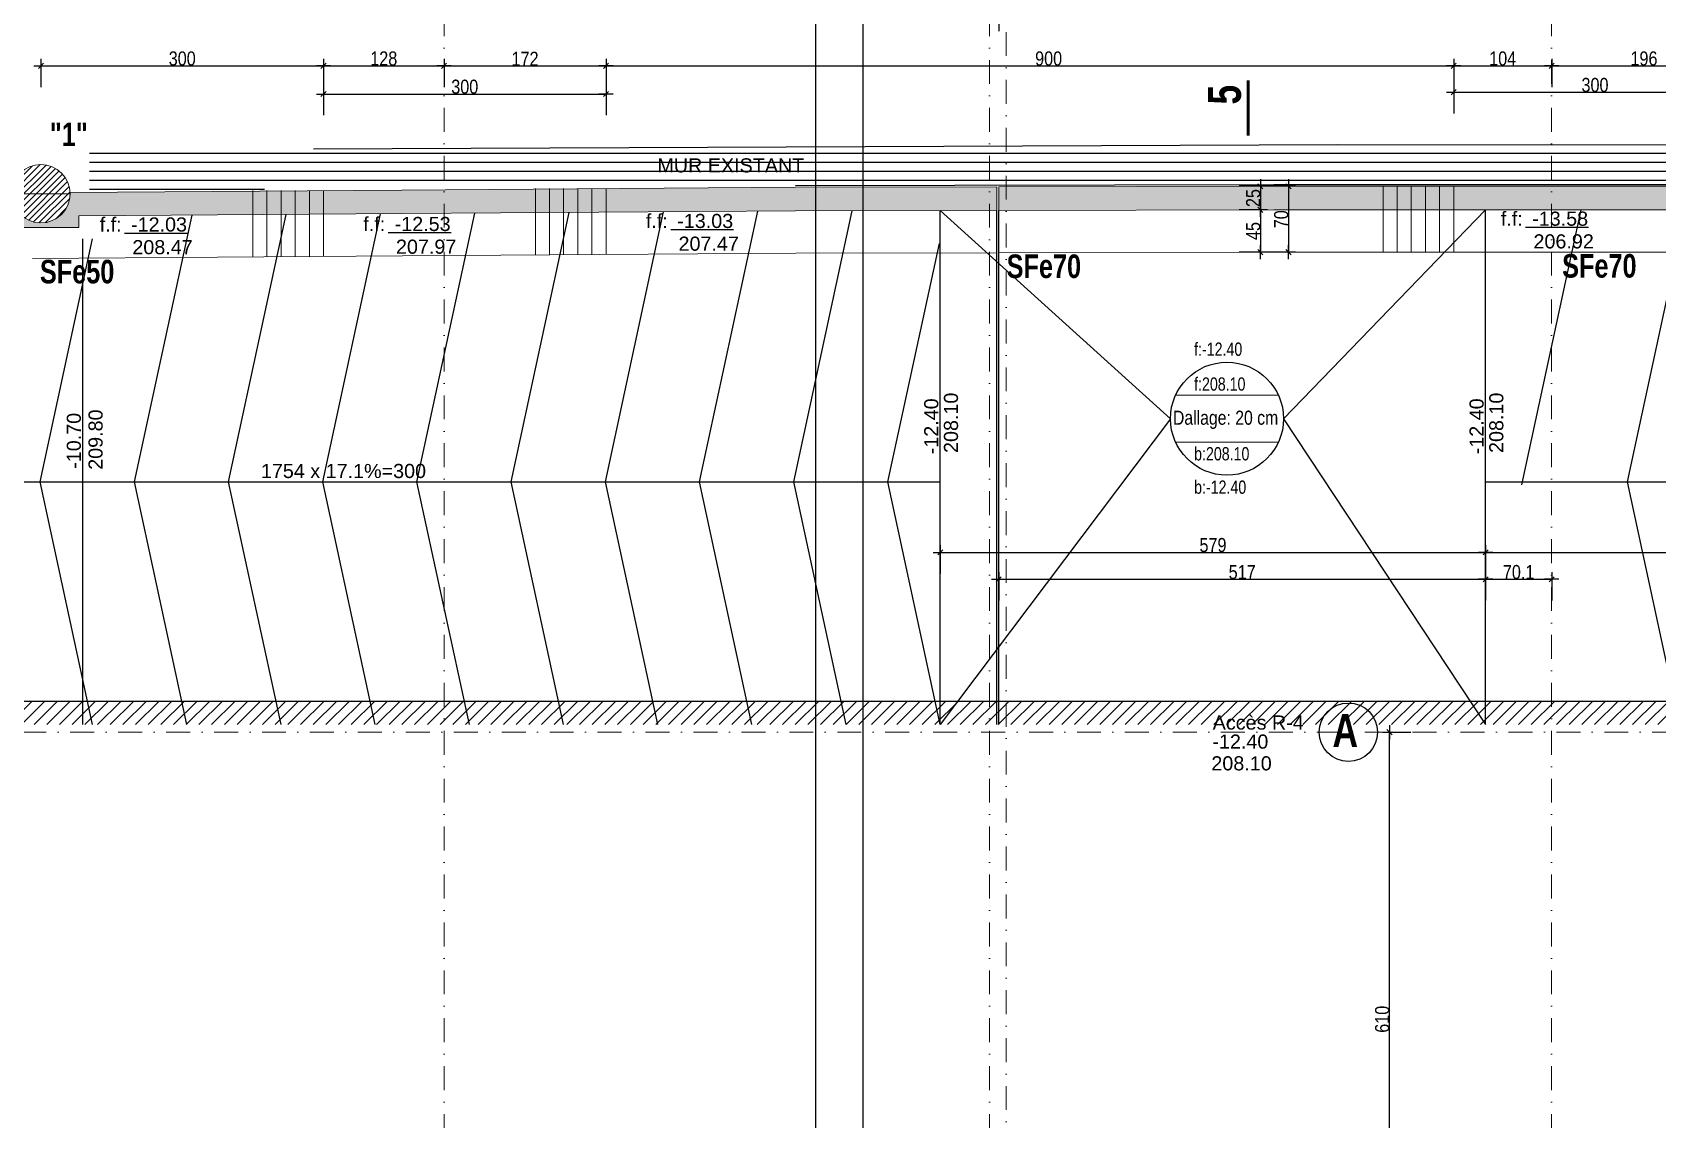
# Model space of a CAD drawing. Header units: centimetres. Extents: x -40 to 58779, y 2083 to 6283.
# Drawn here: x 50526 to 52252, y 4490 to 5645 of the extents above; entities that cross this region are included whole.
import ezdxf
from ezdxf.enums import TextEntityAlignment as Align

# ---------------------------------------------------------------- set-up
doc = ezdxf.new("R2010")
doc.units = ezdxf.units.CM
doc.header["$PDMODE"] = 1
doc.header["$PDSIZE"] = -2
doc.linetypes.add('TIRETPTX2', pattern=[50.8, 25.4, -12.7, 0, -12.7])
for name, color, linetype in [('01_cote_gen', 4, 'Continuous'), ('01_linteaux', 2, 'Continuous'), ('01_poch_murs', 253, 'Continuous'), ('01_texte', 230, 'Continuous'), ('AA_COTES', 2, 'Continuous')]:
    doc.layers.add(name, color=color, linetype=linetype)
for name, color, linetype, lineweight in [('01_murs_coup', 5, 'Continuous', 60), ('01_PIEUX', 5, 'Continuous', 60), ('01_sem', 42, 'Continuous', 15), ('01_tram_axes', 2, 'TIRETPTX2', 9)]:
    doc.layers.add(name, color=color, linetype=linetype, lineweight=lineweight)
doc.styles.add('Eurostile', font='')
doc.styles.add('impact', font='impact.ttf')
doc.styles.add('MATTE_TXT', font='arial.ttf')
doc.styles.add('STYLE2', font='ARIALN.TTF')
doc.styles.get('Eurostile').set_extended_font_data('Eurostile')
doc.dimstyles.new('JB50', dxfattribs={"dimscale": 0.1, "dimtxt": 150, "dimasz": 15, "dimexe": 0.1, "dimexo": 0.1, "dimgap": 0.09, "dimtad": 1, "dimdec": 1, "dimdsep": 46, "dimtxsty": 'STYLE2', "dimblk1": 'BOND_G', "dimblk2": 'BOND_D', "dimsah": 1, "dimcen": 1.5, "dimdle": 0.01, "dimse1": 1, "dimse2": 1, "dimclrd": 4, "dimclre": 2, "dimclrt": 6, "dimazin": 2, "dimtfac": 2.333333, "dimtdec": 1, "dimtix": 1, "dimtmove": 2, "dimatfit": 3, "dimldrblk": 'BOND_G', "dimfxl": 1, "dimtolj": 1, "dimtzin": 0, "dimarcsym": 0})
pattern_1 = [(180, (36349.218, 4640.123), (-2e-15, -9.525), [])]
pattern_2 = [(180, (36349.218, 4640.123), (-2e-15, -9.525), [])]

# ---------------------------------------------------------------- blocks, each defined once
blk = doc.blocks.new('BOND_G')
at = {"layer": 'AA_COTES', "color": 0}
for p, q in [((0, -5), (0, 15)), ((5, 0), (-5, 0)), ((1.8, 1.8), (-1.8, -1.8))]:
    blk.add_line(p, q, dxfattribs=at)
blk = doc.blocks.new('BOND_D')
at = {"layer": 'AA_COTES', "color": 0}
for p, q in [((5, 0), (-5, 0)), ((-1.8, -1.8), (1.8, 1.8)), ((0, 5), (0, -15))]:
    blk.add_line(p, q, dxfattribs=at)
blk = doc.blocks.new('*D1481')
at = {"layer": '01_cote_gen', "color": 4, "lineweight": -2, "transparency": 16777216}
blk.add_line((52140.8, 5703), (52417.4, 5703), dxfattribs=at)
at = {"layer": 'Defpoints', "color": 0, "lineweight": 0, "transparency": 16777216}
for p in [(52418.9, 5703), (52139.3, 5585.8), (52418.9, 5585.8)]:
    blk.add_point(p, dxfattribs=at)
at = {"layer": '01_cote_gen', "color": 4, "lineweight": -2, "transparency": 16777216, "xscale": 1.5, "yscale": 1.5, "zscale": 1.5, "rotation": 180}
blk.add_blockref('BOND_G', (52139.3, 5703), dxfattribs=at)
at = {"layer": '01_cote_gen', "color": 4, "lineweight": -2, "transparency": 16777216, "xscale": 1.5, "yscale": 1.5, "zscale": 1.5}
blk.add_blockref('BOND_D', (52418.9, 5703), dxfattribs=at)
at = {"layer": '01_cote_gen', "color": 6, "transparency": 16777216, "insert": (52279.1, 5710.7), "char_height": 15, "attachment_point": 5, "style": 'STYLE2'}
blk.add_mtext('\\A1;279.6', dxfattribs=at)
blk = doc.blocks.new('*D1487')
at = {"layer": '01_cote_gen', "color": 4, "lineweight": -2, "transparency": 16777216}
blk.add_line((51553.7, 5668.6), (55151.4, 5668.6), dxfattribs=at)
at = {"layer": 'Defpoints', "color": 0, "lineweight": 0, "transparency": 16777216}
for p in [(55152.9, 5668.6), (51552.2, 5480.7), (55152.9, 5479.6)]:
    blk.add_point(p, dxfattribs=at)
at = {"layer": '01_cote_gen', "color": 4, "lineweight": -2, "transparency": 16777216, "xscale": 1.5, "yscale": 1.5, "zscale": 1.5, "rotation": 180}
blk.add_blockref('BOND_G', (51552.2, 5668.6), dxfattribs=at)
at = {"layer": '01_cote_gen', "color": 4, "lineweight": -2, "transparency": 16777216, "xscale": 1.5, "yscale": 1.5, "zscale": 1.5}
blk.add_blockref('BOND_D', (55152.9, 5668.6), dxfattribs=at)
at = {"layer": '01_cote_gen', "color": 6, "lineweight": 0, "transparency": 16777216, "insert": (53352.5, 5676.3), "char_height": 15, "attachment_point": 5, "style": 'STYLE2'}
blk.add_mtext('\\A1;3600.7', dxfattribs=at)
blk = doc.blocks.new('*D1527')
at = {"layer": '01_cote_gen', "color": 4, "lineweight": -2, "transparency": 16777216}
blk.add_line((51491.7, 5092.4), (52067.7, 5092.4), dxfattribs=at)
at = {"layer": 'Defpoints', "color": 0, "lineweight": 0, "transparency": 16777216}
for p in [(52069.2, 5092.4), (51490.2, 5049.5), (52069.2, 5005.7)]:
    blk.add_point(p, dxfattribs=at)
at = {"layer": '01_cote_gen', "color": 4, "lineweight": -2, "transparency": 16777216, "xscale": 1.5, "yscale": 1.5, "zscale": 1.5, "rotation": 180}
blk.add_blockref('BOND_G', (51490.2, 5092.4), dxfattribs=at)
at = {"layer": '01_cote_gen', "color": 4, "lineweight": -2, "transparency": 16777216, "xscale": 1.5, "yscale": 1.5, "zscale": 1.5}
blk.add_blockref('BOND_D', (52069.2, 5092.4), dxfattribs=at)
at = {"layer": '01_cote_gen', "color": 6, "transparency": 16777216, "insert": (51779.7, 5100.1), "char_height": 15, "attachment_point": 5, "style": 'STYLE2'}
blk.add_mtext('\\A1;579', dxfattribs=at)
blk = doc.blocks.new('*D1528')
at = {"layer": '01_cote_gen', "color": 4, "lineweight": -2, "transparency": 16777216}
blk.add_line((51553.7, 5063.8), (52067.7, 5063.8), dxfattribs=at)
at = {"layer": 'Defpoints', "color": 0, "lineweight": 0, "transparency": 16777216}
for p in [(52069.2, 5063.8), (51552.2, 5044.5), (52069.2, 5033.2)]:
    blk.add_point(p, dxfattribs=at)
at = {"layer": '01_cote_gen', "color": 4, "lineweight": -2, "transparency": 16777216, "xscale": 1.5, "yscale": 1.5, "zscale": 1.5, "rotation": 180}
blk.add_blockref('BOND_G', (51552.2, 5063.8), dxfattribs=at)
at = {"layer": '01_cote_gen', "color": 4, "lineweight": -2, "transparency": 16777216, "xscale": 1.5, "yscale": 1.5, "zscale": 1.5}
blk.add_blockref('BOND_D', (52069.2, 5063.8), dxfattribs=at)
at = {"layer": '01_cote_gen', "color": 6, "transparency": 16777216, "insert": (51810.7, 5071.4), "char_height": 15, "attachment_point": 5, "style": 'STYLE2'}
blk.add_mtext('\\A1;517', dxfattribs=at)
blk = doc.blocks.new('*D1540')
at = {"layer": '01_cote_gen', "color": 4, "lineweight": -2, "transparency": 16777216}
blk.add_line((52070.7, 5092.4), (53773.7, 5092.4), dxfattribs=at)
at = {"layer": 'Defpoints', "color": 0, "lineweight": 0, "transparency": 16777216}
for p in [(52069.2, 5120.6), (53775.2, 5120.6), (53775.2, 5092.4)]:
    blk.add_point(p, dxfattribs=at)
at = {"layer": '01_cote_gen', "color": 4, "lineweight": -2, "transparency": 16777216, "xscale": 1.5, "yscale": 1.5, "zscale": 1.5, "rotation": 180}
blk.add_blockref('BOND_G', (52069.2, 5092.4), dxfattribs=at)
at = {"layer": '01_cote_gen', "color": 4, "lineweight": -2, "transparency": 16777216, "xscale": 1.5, "yscale": 1.5, "zscale": 1.5}
blk.add_blockref('BOND_D', (53775.2, 5092.4), dxfattribs=at)
at = {"layer": '01_cote_gen', "color": 6, "transparency": 16777216, "insert": (52890.4, 5100.1), "char_height": 15, "attachment_point": 5, "style": 'STYLE2'}
blk.add_mtext('\\A1;1706', dxfattribs=at)
blk = doc.blocks.new('*D1529')
at = {"layer": '01_cote_gen', "color": 4, "lineweight": -2, "transparency": 16777216}
blk.add_line((52070.7, 5063.8), (52137.8, 5063.8), dxfattribs=at)
at = {"layer": 'Defpoints', "color": 0, "lineweight": 0, "transparency": 16777216}
for p in [(52069.2, 5084.9), (52139.3, 5084.9), (52139.3, 5063.8)]:
    blk.add_point(p, dxfattribs=at)
at = {"layer": '01_cote_gen', "color": 4, "lineweight": -2, "transparency": 16777216, "xscale": 1.5, "yscale": 1.5, "zscale": 1.5, "rotation": 180}
blk.add_blockref('BOND_G', (52069.2, 5063.8), dxfattribs=at)
at = {"layer": '01_cote_gen', "color": 4, "lineweight": -2, "transparency": 16777216, "xscale": 1.5, "yscale": 1.5, "zscale": 1.5}
blk.add_blockref('BOND_D', (52139.3, 5063.8), dxfattribs=at)
at = {"layer": '01_cote_gen', "color": 6, "transparency": 16777216, "insert": (52104.2, 5071.4), "char_height": 15, "attachment_point": 5, "style": 'STYLE2'}
blk.add_mtext('\\A1;70.1', dxfattribs=at)
blk = doc.blocks.new('*D1492')
at = {"layer": '01_cote_gen', "color": 4, "lineweight": -2, "transparency": 16777216}
blk.add_line((51136.8, 5609.3), (52033.8, 5609.3), dxfattribs=at)
at = {"layer": 'Defpoints', "color": 0, "lineweight": 0, "transparency": 16777216}
for p in [(52035.3, 5609.3), (51135.3, 5432.5), (52035.3, 5432.5)]:
    blk.add_point(p, dxfattribs=at)
at = {"layer": '01_cote_gen', "color": 4, "lineweight": -2, "transparency": 16777216, "xscale": 1.5, "yscale": 1.5, "zscale": 1.5, "rotation": 180}
blk.add_blockref('BOND_G', (51135.3, 5609.3), dxfattribs=at)
at = {"layer": '01_cote_gen', "color": 4, "lineweight": -2, "transparency": 16777216, "xscale": 1.5, "yscale": 1.5, "zscale": 1.5}
blk.add_blockref('BOND_D', (52035.3, 5609.3), dxfattribs=at)
at = {"layer": '01_cote_gen', "color": 6, "transparency": 16777216, "insert": (51605.2, 5617), "char_height": 15, "attachment_point": 5, "style": 'STYLE2'}
blk.add_mtext('\\A1;900', dxfattribs=at)
blk = doc.blocks.new('*D1493')
at = {"layer": '01_cote_gen', "color": 4, "lineweight": -2, "transparency": 16777216}
blk.add_line((50536.8, 5609.3), (50833.8, 5609.3), dxfattribs=at)
at = {"layer": 'Defpoints', "color": 0, "lineweight": 0, "transparency": 16777216}
for p in [(50535.3, 5617.5), (50835.3, 5609.3), (50835.3, 5502.4)]:
    blk.add_point(p, dxfattribs=at)
at = {"layer": '01_cote_gen', "color": 4, "lineweight": -2, "transparency": 16777216, "xscale": 1.5, "yscale": 1.5, "zscale": 1.5, "rotation": 180}
blk.add_blockref('BOND_G', (50535.3, 5609.3), dxfattribs=at)
at = {"layer": '01_cote_gen', "color": 4, "lineweight": -2, "transparency": 16777216, "xscale": 1.5, "yscale": 1.5, "zscale": 1.5}
blk.add_blockref('BOND_D', (50835.3, 5609.3), dxfattribs=at)
at = {"layer": '01_cote_gen', "color": 6, "transparency": 16777216, "insert": (50685.3, 5617), "char_height": 15, "attachment_point": 5, "style": 'STYLE2'}
blk.add_mtext('\\A1;300', dxfattribs=at)
blk = doc.blocks.new('*D1494')
at = {"layer": '01_cote_gen', "color": 4, "lineweight": -2, "transparency": 16777216}
blk.add_line((50836.8, 5579.3), (51133.8, 5579.3), dxfattribs=at)
at = {"layer": 'Defpoints', "color": 0, "lineweight": 0, "transparency": 16777216}
for p in [(50835.3, 5586.9), (51135.3, 5579.3), (51135.3, 5452.6)]:
    blk.add_point(p, dxfattribs=at)
at = {"layer": '01_cote_gen', "color": 4, "lineweight": -2, "transparency": 16777216, "xscale": 1.5, "yscale": 1.5, "zscale": 1.5, "rotation": 180}
blk.add_blockref('BOND_G', (50835.3, 5579.3), dxfattribs=at)
at = {"layer": '01_cote_gen', "color": 4, "lineweight": -2, "transparency": 16777216, "xscale": 1.5, "yscale": 1.5, "zscale": 1.5}
blk.add_blockref('BOND_D', (51135.3, 5579.3), dxfattribs=at)
at = {"layer": '01_cote_gen', "color": 6, "transparency": 16777216, "insert": (50985.3, 5587), "char_height": 15, "attachment_point": 5, "style": 'STYLE2'}
blk.add_mtext('\\A1;300', dxfattribs=at)
blk = doc.blocks.new('*D1495')
at = {"layer": '01_cote_gen', "color": 4, "lineweight": -2, "transparency": 16777216}
blk.add_line((50964.8, 5609.3), (51133.8, 5609.3), dxfattribs=at)
at = {"layer": 'Defpoints', "color": 0, "lineweight": 0, "transparency": 16777216}
for p in [(51135.3, 5609.3), (50963.3, 5595.2), (51135.3, 5601.8)]:
    blk.add_point(p, dxfattribs=at)
at = {"layer": '01_cote_gen', "color": 4, "lineweight": -2, "transparency": 16777216, "xscale": 1.5, "yscale": 1.5, "zscale": 1.5, "rotation": 180}
blk.add_blockref('BOND_G', (50963.3, 5609.3), dxfattribs=at)
at = {"layer": '01_cote_gen', "color": 4, "lineweight": -2, "transparency": 16777216, "xscale": 1.5, "yscale": 1.5, "zscale": 1.5}
blk.add_blockref('BOND_D', (51135.3, 5609.3), dxfattribs=at)
at = {"layer": '01_cote_gen', "color": 6, "transparency": 16777216, "insert": (51049.3, 5616.8), "char_height": 15, "attachment_point": 5, "style": 'STYLE2'}
blk.add_mtext('\\A1;172', dxfattribs=at)
blk = doc.blocks.new('*D1496')
at = {"layer": '01_cote_gen', "color": 4, "lineweight": -2, "transparency": 16777216}
blk.add_line((50836.8, 5609.3), (50961.8, 5609.3), dxfattribs=at)
at = {"layer": 'Defpoints', "color": 0, "lineweight": 0, "transparency": 16777216}
for p in [(50963.3, 5609.3), (50835.3, 5556.8), (50963.3, 5566.6)]:
    blk.add_point(p, dxfattribs=at)
at = {"layer": '01_cote_gen', "color": 4, "lineweight": -2, "transparency": 16777216, "xscale": 1.5, "yscale": 1.5, "zscale": 1.5, "rotation": 180}
blk.add_blockref('BOND_G', (50835.3, 5609.3), dxfattribs=at)
at = {"layer": '01_cote_gen', "color": 4, "lineweight": -2, "transparency": 16777216, "xscale": 1.5, "yscale": 1.5, "zscale": 1.5}
blk.add_blockref('BOND_D', (50963.3, 5609.3), dxfattribs=at)
at = {"layer": '01_cote_gen', "color": 6, "transparency": 16777216, "insert": (50899.3, 5617), "char_height": 15, "attachment_point": 5, "style": 'STYLE2'}
blk.add_mtext('\\A1;128', dxfattribs=at)
blk = doc.blocks.new('*D1497')
at = {"layer": '01_cote_gen', "color": 4, "lineweight": -2, "transparency": 16777216}
blk.add_line((52036.8, 5581.3), (52333.8, 5581.3), dxfattribs=at)
at = {"layer": 'Defpoints', "color": 0, "lineweight": 0, "transparency": 16777216}
for p in [(52035.3, 5589.5), (52335.3, 5581.3), (52335.3, 5380.3)]:
    blk.add_point(p, dxfattribs=at)
at = {"layer": '01_cote_gen', "color": 4, "lineweight": -2, "transparency": 16777216, "xscale": 1.5, "yscale": 1.5, "zscale": 1.5, "rotation": 180}
blk.add_blockref('BOND_G', (52035.3, 5581.3), dxfattribs=at)
at = {"layer": '01_cote_gen', "color": 4, "lineweight": -2, "transparency": 16777216, "xscale": 1.5, "yscale": 1.5, "zscale": 1.5}
blk.add_blockref('BOND_D', (52335.3, 5581.3), dxfattribs=at)
at = {"layer": '01_cote_gen', "color": 6, "transparency": 16777216, "insert": (52185.3, 5588.9), "char_height": 15, "attachment_point": 5, "style": 'STYLE2'}
blk.add_mtext('\\A1;300', dxfattribs=at)
blk = doc.blocks.new('*D1499')
at = {"layer": '01_cote_gen', "color": 4, "lineweight": -2, "transparency": 16777216}
blk.add_line((52036.8, 5609.3), (52137.8, 5609.3), dxfattribs=at)
at = {"layer": 'Defpoints', "color": 0, "lineweight": 0, "transparency": 16777216}
for p in [(52139.3, 5609.3), (52035.3, 5601.8), (52139.3, 5601.8)]:
    blk.add_point(p, dxfattribs=at)
at = {"layer": '01_cote_gen', "color": 4, "lineweight": -2, "transparency": 16777216, "xscale": 1.5, "yscale": 1.5, "zscale": 1.5, "rotation": 180}
blk.add_blockref('BOND_G', (52035.3, 5609.3), dxfattribs=at)
at = {"layer": '01_cote_gen', "color": 4, "lineweight": -2, "transparency": 16777216, "xscale": 1.5, "yscale": 1.5, "zscale": 1.5}
blk.add_blockref('BOND_D', (52139.3, 5609.3), dxfattribs=at)
at = {"layer": '01_cote_gen', "color": 6, "transparency": 16777216, "insert": (52087.3, 5617), "char_height": 15, "attachment_point": 5, "style": 'STYLE2'}
blk.add_mtext('\\A1;104', dxfattribs=at)
blk = doc.blocks.new('*D1500')
at = {"layer": '01_cote_gen', "color": 4, "lineweight": -2, "transparency": 16777216}
blk.add_line((52140.8, 5609.3), (52333.8, 5609.3), dxfattribs=at)
at = {"layer": 'Defpoints', "color": 0, "lineweight": 0, "transparency": 16777216}
for p in [(52335.3, 5609.3), (52139.3, 5601.8), (52335.3, 5558.8)]:
    blk.add_point(p, dxfattribs=at)
at = {"layer": '01_cote_gen', "color": 4, "lineweight": -2, "transparency": 16777216, "xscale": 1.5, "yscale": 1.5, "zscale": 1.5, "rotation": 180}
blk.add_blockref('BOND_G', (52139.3, 5609.3), dxfattribs=at)
at = {"layer": '01_cote_gen', "color": 4, "lineweight": -2, "transparency": 16777216, "xscale": 1.5, "yscale": 1.5, "zscale": 1.5}
blk.add_blockref('BOND_D', (52335.3, 5609.3), dxfattribs=at)
at = {"layer": '01_cote_gen', "color": 6, "transparency": 16777216, "insert": (52237.3, 5617), "char_height": 15, "attachment_point": 5, "style": 'STYLE2'}
blk.add_mtext('\\A1;196', dxfattribs=at)
blk = doc.blocks.new('*D1533')
at = {"layer": '01_cote_gen', "color": 4, "lineweight": -2, "transparency": 16777216}
blk.add_line((51859.9, 5479.8), (51859.9, 5412.8), dxfattribs=at)
at = {"layer": 'Defpoints', "color": 0, "lineweight": 0, "transparency": 16777216}
for p in [(51867, 5481.3), (51859.9, 5411.3), (51867, 5411.3)]:
    blk.add_point(p, dxfattribs=at)
at = {"layer": '01_cote_gen', "color": 4, "lineweight": -2, "transparency": 16777216, "xscale": 1.5, "yscale": 1.5, "zscale": 1.5}
for name, p, rotation in [('BOND_G', (51859.9, 5481.3), 90), ('BOND_D', (51859.9, 5411.3), 270)]:
    blk.add_blockref(name, p, dxfattribs=dict(at, rotation=rotation))
at = {"layer": '01_cote_gen', "color": 6, "transparency": 16777216, "insert": (51852.2, 5446.3), "char_height": 15, "attachment_point": 5, "rotation": 90, "style": 'STYLE2'}
blk.add_mtext('\\A1;70', dxfattribs=at)
blk = doc.blocks.new('*D1525')
at = {"layer": '01_cote_gen', "color": 4, "lineweight": -2, "transparency": 16777216}
blk.add_line((51830.1, 5479.8), (51830.1, 5457.8), dxfattribs=at)
at = {"layer": 'Defpoints', "color": 0, "lineweight": 0, "transparency": 16777216}
for p in [(51820.9, 5481.3), (51820.9, 5456.3), (51830.1, 5456.3)]:
    blk.add_point(p, dxfattribs=at)
at = {"layer": '01_cote_gen', "color": 4, "lineweight": -2, "transparency": 16777216, "xscale": 1.5, "yscale": 1.5, "zscale": 1.5}
for name, p, rotation in [('BOND_G', (51830.1, 5481.3), 90), ('BOND_D', (51830.1, 5456.3), 270)]:
    blk.add_blockref(name, p, dxfattribs=dict(at, rotation=rotation))
at = {"layer": '01_cote_gen', "color": 6, "transparency": 16777216, "insert": (51822.5, 5468.8), "char_height": 15, "attachment_point": 5, "rotation": 90, "style": 'STYLE2'}
blk.add_mtext('\\A1;25', dxfattribs=at)
blk = doc.blocks.new('*D1536')
at = {"layer": '01_cote_gen', "color": 4, "lineweight": -2, "transparency": 16777216}
blk.add_line((51830.1, 5454.8), (51830.1, 5412.8), dxfattribs=at)
at = {"layer": 'Defpoints', "color": 0, "lineweight": 0, "transparency": 16777216}
for p in [(51820.9, 5456.3), (51821, 5411.3), (51830.1, 5411.3)]:
    blk.add_point(p, dxfattribs=at)
at = {"layer": '01_cote_gen', "color": 4, "lineweight": -2, "transparency": 16777216, "xscale": 1.5, "yscale": 1.5, "zscale": 1.5}
for name, p, rotation in [('BOND_G', (51830.1, 5456.3), 90), ('BOND_D', (51830.1, 5411.3), 270)]:
    blk.add_blockref(name, p, dxfattribs=dict(at, rotation=rotation))
at = {"layer": '01_cote_gen', "color": 6, "transparency": 16777216, "insert": (51822.5, 5433.8), "char_height": 15, "attachment_point": 5, "rotation": 90, "style": 'STYLE2'}
blk.add_mtext('\\A1;45', dxfattribs=at)
blk = doc.blocks.new('*D1661')
at = {"layer": '01_cote_gen', "color": 4, "lineweight": -2, "transparency": 16777216}
blk.add_line((51967.1, 4292.9), (51967.1, 4899.9), dxfattribs=at)
at = {"layer": 'Defpoints', "color": 0, "lineweight": 0, "transparency": 16777216}
for p in [(51967.1, 4901.4), (52008.2, 4901.4), (52020, 4291.4)]:
    blk.add_point(p, dxfattribs=at)
at = {"layer": '01_cote_gen', "color": 4, "lineweight": -2, "transparency": 16777216, "xscale": 1.5, "yscale": 1.5, "zscale": 1.5}
for name, p, rotation in [('BOND_D', (51967.1, 4901.4), 90), ('BOND_G', (51967.1, 4291.4), 270)]:
    blk.add_blockref(name, p, dxfattribs=dict(at, rotation=rotation))
at = {"layer": '01_cote_gen', "color": 6, "lineweight": 0, "transparency": 16777216, "insert": (51959.4, 4596.4), "char_height": 15, "attachment_point": 5, "rotation": 90, "style": 'STYLE2'}
blk.add_mtext('\\A1;610', dxfattribs=at)

msp = doc.modelspace()

# ---------------------------------------------------------------- hatches: boundary and pattern name
at = {"layer": '01_poch_murs'}
h = msp.add_hatch(dxfattribs=at)
h.set_pattern_fill('ANSI31', color=256, scale=3, angle=135)
h.set_pattern_definition(pattern_1)
h.paths.add_polyline_path([(50963.27, 5521.38), (50824.72, 5520.78), (50586.85, 5519.76), (50586.85, 5477.04), (50918.55, 5479.34), (50963.27, 5479.65)])
h = msp.add_hatch(dxfattribs=at)
h.set_pattern_fill('ANSI31', color=256, scale=3, angle=135)
h.set_pattern_definition(pattern_2)
h.paths.add_polyline_path([(50963.27, 5521.38), (50824.72, 5520.78), (50586.85, 5519.76), (50586.85, 5477.04), (50918.55, 5479.34), (50963.27, 5479.65)])
h = msp.add_hatch(dxfattribs=at)
h.set_pattern_fill('ANSI31', color=256, scale=3, angle=135)
h.set_pattern_definition(pattern_2)
h.paths.add_polyline_path([(50963.27, 5521.38), (50824.72, 5520.78), (50586.85, 5519.76), (50586.85, 5477.04), (50918.55, 5479.34), (50963.27, 5479.65)])
h = msp.add_hatch(dxfattribs=at)
h.set_pattern_fill('ANSI31', color=256, scale=3, angle=135)
h.set_pattern_definition([(180, (36349.218, 4640.123), (-2e-15, -9.525), [])])
h.paths.add_polyline_path([(51542.27, 5523.88), (50963.27, 5521.38), (50963.27, 5479.65), (51336.32, 5482.29), (51542.27, 5482.71)])
h.paths.add_polyline_path([(51560.27, 5523.96), (51542.27, 5523.88), (51542.27, 5482.71), (51560.27, 5482.74)])
h.paths.add_polyline_path([(52139.27, 5525.1), (51912.32, 5525.48), (51560.27, 5523.96), (51560.27, 5482.74), (51844.32, 5483.32), (52139.27, 5483.32)])
h.paths.add_polyline_path([(52418.87, 5524.62), (52139.27, 5525.1), (52139.27, 5483.32), (52418.87, 5483.32)])
h.paths.add_polyline_path([(52964.87, 5523.7), (52418.87, 5524.62), (52418.87, 5483.32), (52679.49, 5483.32), (52964.87, 5482.38)])
h.paths.add_polyline_path([(53498.87, 5522.79), (52964.87, 5523.7), (52964.87, 5482.38), (53498.87, 5480.63)])
h.paths.add_polyline_path([(53778.87, 5522.32), (53498.87, 5522.79), (53498.87, 5480.63), (53517.22, 5480.56), (53778.87, 5480.76)])
h.paths.add_polyline_path([(54394.17, 5521.28), (53778.87, 5522.32), (53778.87, 5480.76), (54394.17, 5481.21)])
h.paths.add_polyline_path([(54541.87, 5521.03), (54394.17, 5521.28), (54394.17, 5481.21), (54541.87, 5481.32)])
h.paths.add_polyline_path([(55144.87, 5521.46), (54755.93, 5520.67), (54541.87, 5521.03), (54541.87, 5481.32), (54593.52, 5481.36), (55144.87, 5481.55)])
h.paths.add_polyline_path([(55758.87, 5522.72), (55162.87, 5521.5), (55162.87, 5481.56), (55758.87, 5481.77)])
h.paths.add_polyline_path([(55162.87, 5521.5), (55144.87, 5521.46), (55144.87, 5481.55), (55162.87, 5481.56)])
h.paths.add_polyline_path([(55808.87, 5522.82), (55758.87, 5522.72), (55758.87, 5481.77), (55808.87, 5481.79)])
h.paths.add_polyline_path([(56182.87, 5523.44), (56111.82, 5523.44), (55808.87, 5522.82), (55808.87, 5481.79), (56182.87, 5481.92)])
h.paths.add_polyline_path([(56782.83, 5523.11), (56530.32, 5523.44), (56182.87, 5523.44), (56182.87, 5481.92), (56539.41, 5482.05), (56782.83, 5480.89)])
h.paths.add_polyline_path([(57292.83, 5522.44), (56782.83, 5523.11), (56782.83, 5480.89), (57292.83, 5478.46)])
h.paths.add_polyline_path([(53207.13, 5491.92), (53370.89, 5491.92), (53370.89, 5515.18), (53207.13, 5515.18)], flags=24)
h.paths.add_polyline_path([(55918.34, 5491.92), (56082.1, 5491.92), (56082.1, 5515.18), (55918.34, 5515.18)], flags=24)
h.paths.add_polyline_path([(57408, 5477.91), (57408, 5522.29), (57292.83, 5522.44), (57292.83, 5478.46)])
h = msp.add_hatch(dxfattribs=at)
h.set_pattern_fill('ANSI31', color=256, scale=3, angle=135)
h.set_pattern_definition(pattern_1)
h.paths.add_polyline_path([(51542.27, 5523.88), (50963.27, 5521.38), (50963.27, 5479.65), (51336.32, 5482.29), (51542.27, 5482.71)])
h.paths.add_polyline_path([(51560.27, 5523.96), (51542.27, 5523.88), (51542.27, 5482.71), (51560.27, 5482.74)])
h.paths.add_polyline_path([(52139.27, 5525.1), (51912.32, 5525.48), (51560.27, 5523.96), (51560.27, 5482.74), (51844.32, 5483.32), (52139.27, 5483.32)])
h.paths.add_polyline_path([(52418.87, 5524.62), (52139.27, 5525.1), (52139.27, 5483.32), (52418.87, 5483.32)])
h.paths.add_polyline_path([(52964.87, 5523.7), (52418.87, 5524.62), (52418.87, 5483.32), (52679.49, 5483.32), (52964.87, 5482.38)])
h.paths.add_polyline_path([(53498.87, 5522.79), (52964.87, 5523.7), (52964.87, 5482.38), (53498.87, 5480.63)])
h.paths.add_polyline_path([(53778.87, 5522.32), (53498.87, 5522.79), (53498.87, 5480.63), (53517.22, 5480.56), (53778.87, 5480.76)])
h.paths.add_polyline_path([(54394.17, 5521.28), (53778.87, 5522.32), (53778.87, 5480.76), (54394.17, 5481.21)])
h.paths.add_polyline_path([(54541.87, 5521.03), (54394.17, 5521.28), (54394.17, 5481.21), (54541.87, 5481.32)])
h.paths.add_polyline_path([(55144.87, 5521.46), (54755.93, 5520.67), (54541.87, 5521.03), (54541.87, 5481.32), (54593.52, 5481.36), (55144.87, 5481.55)])
h.paths.add_polyline_path([(55758.87, 5522.72), (55162.87, 5521.5), (55162.87, 5481.56), (55758.87, 5481.77)])
h.paths.add_polyline_path([(55162.87, 5521.5), (55144.87, 5521.46), (55144.87, 5481.55), (55162.87, 5481.56)])
h.paths.add_polyline_path([(55808.87, 5522.82), (55758.87, 5522.72), (55758.87, 5481.77), (55808.87, 5481.79)])
h.paths.add_polyline_path([(56182.87, 5523.44), (56111.82, 5523.44), (55808.87, 5522.82), (55808.87, 5481.79), (56182.87, 5481.92)])
h.paths.add_polyline_path([(56782.83, 5523.11), (56530.32, 5523.44), (56182.87, 5523.44), (56182.87, 5481.92), (56539.41, 5482.05), (56782.83, 5480.89)])
h.paths.add_polyline_path([(57292.83, 5522.44), (56782.83, 5523.11), (56782.83, 5480.89), (57292.83, 5478.46)])
h.paths.add_polyline_path([(53207.13, 5491.92), (53370.89, 5491.92), (53370.89, 5515.18), (53207.13, 5515.18)], flags=24)
h.paths.add_polyline_path([(55918.34, 5491.92), (56082.1, 5491.92), (56082.1, 5515.18), (55918.34, 5515.18)], flags=24)
h.paths.add_polyline_path([(57408, 5477.91), (57408, 5522.29), (57292.83, 5522.44), (57292.83, 5478.46)])
h = msp.add_hatch(dxfattribs=at)
h.set_pattern_fill('ANSI31', color=256, scale=1.5)
h.set_pattern_definition([(45, (32326.6223, 14176.6434), (-3.367596, 3.367596), [])])
h.paths.add_polyline_path([(50535.31, 5504.38, 0.4142136), (50504.31, 5473.38), (50535.31, 5473.38)])
h.paths.add_polyline_path([(50535.31, 5473.38), (50504.31, 5473.38, 0.4142136), (50535.31, 5442.38)])
h.paths.add_polyline_path([(50535.31, 5504.38), (50535.31, 5473.38), (50566.31, 5473.38, 0.4142136)])
h.paths.add_polyline_path([(50566.31, 5473.38), (50535.31, 5473.38), (50535.31, 5442.38, 0.4142136)])
h = msp.add_hatch(color=256, dxfattribs=at)
h.dxf.hatch_style = 1
h.paths.add_polyline_path([(51550.16, 5480.72), (51336.33, 5480.29), (50918.56, 5477.34), (50566.28, 5474.89, -0.0122371), (50566.31, 5473.38, -0.5031234), (50526.34, 5443.7), (50526.34, 5437.38), (50575.46, 5437.38), (50575.46, 5449.96), (50918.74, 5452.34), (51336.44, 5455.29), (51550.21, 5455.72)])
h = msp.add_hatch(color=256, dxfattribs=at)
h.dxf.hatch_style = 1
h.paths.add_polyline_path([(51550.16, 5480.72), (51336.33, 5480.29), (50918.56, 5477.34), (50566.28, 5474.89, -0.0122371), (50566.31, 5473.38, -0.5031234), (50526.34, 5443.7), (50526.34, 5437.38), (50575.46, 5437.38), (50575.46, 5449.96), (50918.74, 5452.34), (51336.44, 5455.29), (51550.21, 5455.72)])
h = msp.add_hatch(color=256, dxfattribs=at)
h.dxf.hatch_style = 1
h.paths.add_polyline_path([(51550.16, 5480.72), (51336.33, 5480.29), (50918.56, 5477.34), (50566.28, 5474.89, -0.0122371), (50566.31, 5473.38, -0.5031234), (50526.34, 5443.7), (50526.34, 5437.38), (50575.46, 5437.38), (50575.46, 5449.96), (50918.74, 5452.34), (51336.44, 5455.29), (51550.21, 5455.72)])
h = msp.add_hatch(color=256, dxfattribs=at)
h.dxf.hatch_style = 1
h.paths.add_polyline_path([(55152.86, 5479.56), (54593.52, 5479.36), (53517.21, 5478.56), (52679.49, 5481.32), (51844.32, 5481.32), (51552.16, 5480.73), (51552.21, 5455.73), (51844.35, 5456.32), (52679.45, 5456.32), (53517.18, 5453.56), (54593.54, 5454.36), (55152.87, 5454.56)])
h = msp.add_hatch(color=256, dxfattribs=at)
h.dxf.hatch_style = 1
h.paths.add_polyline_path([(55152.86, 5479.56), (54593.52, 5479.36), (53517.21, 5478.56), (52679.49, 5481.32), (51844.32, 5481.32), (51552.16, 5480.73), (51552.21, 5455.73), (51844.35, 5456.32), (52679.45, 5456.32), (53517.18, 5453.56), (54593.54, 5454.36), (55152.87, 5454.56)])
at = {"layer": '01_poch_murs', "ltscale": 3}
h = msp.add_hatch(color=256, dxfattribs=at)
h.dxf.hatch_style = 1
h.paths.add_polyline_path([(50356.33, 5462.38), (50264.3, 5462.38, -0.6900656), (50206.33, 5462.38), (50155.6, 5462.38), (50155.6, 5437.38), (50526.34, 5437.38), (50526.34, 5443.7, -0.232635), (50506.33, 5462.38), (50414.3, 5462.38, -0.6900656)])
at = {"layer": '01_poch_murs'}
h = msp.add_hatch(dxfattribs=at)
h.set_pattern_fill('ANSI31', color=256, scale=3)
h.set_pattern_definition([(45, (36349.218, 5790.52), (-6.735192, 6.735192), [])])
h.paths.add_polyline_path([(52418.87, 4934.39), (50132.35, 4934.39), (50132.35, 4909.39), (52418.87, 4909.39)])
h.paths.add_polyline_path([(52469.94, 4934.39), (52418.87, 4934.39), (52418.87, 4909.39), (52475.33, 4909.39)])
h.paths.add_polyline_path([(52569.94, 4934.39), (52469.94, 4934.39), (52475.33, 4909.39), (52575.33, 4909.39)])
h.paths.add_polyline_path([(52669.94, 4934.39), (52569.94, 4934.39), (52575.33, 4909.39), (52675.33, 4909.39)])
h.paths.add_polyline_path([(52769.94, 4934.39), (52669.94, 4934.39), (52675.33, 4909.39), (52775.33, 4909.39)])
h.paths.add_polyline_path([(52869.94, 4934.39), (52769.94, 4934.39), (52775.33, 4909.39), (52875.33, 4909.39)])
h.paths.add_polyline_path([(52964.87, 4934.39), (52869.94, 4934.39), (52875.33, 4909.39), (52964.87, 4909.39)])
h.paths.add_polyline_path([(52969.94, 4934.39), (52964.87, 4934.39), (52964.87, 4909.39), (52975.33, 4909.39)])
h.paths.add_polyline_path([(53069.94, 4934.39), (52969.94, 4934.39), (52975.33, 4909.39), (53075.33, 4909.39)])
h.paths.add_polyline_path([(53169.94, 4934.39), (53069.94, 4934.39), (53075.33, 4909.39), (53175.33, 4909.39)])
h.paths.add_polyline_path([(53269.94, 4934.39), (53169.94, 4934.39), (53175.33, 4909.39), (53275.33, 4909.39)])
h.paths.add_polyline_path([(53369.94, 4934.39), (53269.94, 4934.39), (53275.33, 4909.39), (53375.33, 4909.39)])
h.paths.add_polyline_path([(53469.94, 4934.39), (53369.94, 4934.39), (53375.33, 4909.39), (53475.33, 4909.39)])
h.paths.add_polyline_path([(53498.87, 4934.39), (53469.94, 4934.39), (53475.33, 4909.39), (53498.87, 4909.39)])
h.paths.add_polyline_path([(53569.94, 4934.39), (53498.87, 4934.39), (53498.87, 4909.39), (53575.33, 4909.39)])
h.paths.add_polyline_path([(53669.94, 4934.39), (53569.94, 4934.39), (53575.33, 4909.39), (53675.33, 4909.39)])
h.paths.add_polyline_path([(53769.94, 4934.39), (53669.94, 4934.39), (53675.33, 4909.39), (53775.21, 4909.39), (53775.21, 4909.97)])
h.paths.add_polyline_path([(53775.21, 4934.39), (53769.94, 4934.39), (53775.21, 4909.97)], flags=17)
h.paths.add_polyline_path([(53794.65, 4934.39), (53778.87, 4934.39), (53778.87, 4914.09)])
h.paths.add_polyline_path([(54377.08, 4934.39), (53794.65, 4934.39), (53778.87, 4914.09), (53778.87, 4909.39), (53788.87, 4909.39), (54383.18, 4909.39), (54394.17, 4909.39), (54394.17, 4912.01)])
h.paths.add_polyline_path([(54394.17, 4934.39), (54377.08, 4934.39), (54394.17, 4912.01)], flags=17)
h.paths.add_polyline_path([(54456.09, 4934.39), (54396.17, 4934.39), (54396.17, 4909.39), (54461.49, 4909.39)])
h.paths.add_polyline_path([(54541.87, 4934.39), (54456.09, 4934.39), (54461.49, 4909.39), (54541.87, 4909.39)])
h.paths.add_polyline_path([(54568.78, 4934.39), (54541.87, 4934.39), (54541.87, 4909.39), (54574.17, 4909.39)])
h.paths.add_polyline_path([(54668.78, 4934.39), (54568.78, 4934.39), (54574.17, 4909.39), (54674.17, 4909.39)])
h.paths.add_polyline_path([(54768.78, 4934.39), (54668.78, 4934.39), (54674.17, 4909.39), (54774.17, 4909.39)])
h.paths.add_polyline_path([(54868.78, 4934.39), (54768.78, 4934.39), (54774.17, 4909.39), (54874.17, 4909.39)])
h.paths.add_polyline_path([(54968.78, 4934.39), (54868.78, 4934.39), (54874.17, 4909.39), (54974.17, 4909.39)])
h.paths.add_polyline_path([(55068.78, 4934.39), (54968.78, 4934.39), (54974.17, 4909.39), (55074.17, 4909.39)])
h.paths.add_polyline_path([(55144.87, 4934.39), (55068.78, 4934.39), (55074.17, 4909.39), (55144.87, 4909.39)])
h.paths.add_polyline_path([(55168.78, 4934.39), (55162.87, 4934.39), (55162.87, 4909.39), (55174.17, 4909.39)])
h.paths.add_polyline_path([(55268.78, 4934.39), (55168.78, 4934.39), (55174.17, 4909.39), (55274.17, 4909.39)])
h.paths.add_polyline_path([(55162.87, 4934.39), (55144.87, 4934.39), (55144.87, 4909.39), (55152.87, 4909.39), (55152.87, 4901.39), (55154.87, 4901.39), (55154.87, 4909.39), (55162.87, 4909.39)])
h.paths.add_polyline_path([(55368.78, 4934.39), (55268.78, 4934.39), (55274.17, 4909.39), (55374.17, 4909.39)])
h.paths.add_polyline_path([(55468.78, 4934.39), (55368.78, 4934.39), (55374.17, 4909.39), (55474.17, 4909.39)])
h.paths.add_polyline_path([(55568.78, 4934.39), (55468.78, 4934.39), (55474.17, 4909.39), (55574.17, 4909.39)])
h.paths.add_polyline_path([(55668.78, 4934.39), (55568.78, 4934.39), (55574.17, 4909.39), (55674.17, 4909.39)])
h.paths.add_polyline_path([(55758.87, 4934.39), (55668.78, 4934.39), (55674.17, 4909.39), (55758.87, 4909.39)])
h.paths.add_polyline_path([(55768.78, 4934.39), (55758.87, 4934.39), (55758.87, 4909.39), (55774.17, 4909.39)])
h.paths.add_polyline_path([(55868.78, 4934.39), (55768.78, 4934.39), (55774.17, 4909.39), (55874.17, 4909.39)])
h.paths.add_polyline_path([(55968.78, 4934.39), (55868.78, 4934.39), (55874.17, 4909.39), (55974.17, 4909.39)])
h.paths.add_polyline_path([(55992.87, 4934.39), (55968.78, 4934.39), (55974.17, 4909.39), (55992.87, 4909.39)])

# ---------------------------------------------------------------- linework, layer by layer
at = {"layer": '01_cote_gen'}
msp.add_line((51358.18, 2082.97), (51358.18, 6282.97), dxfattribs=at)
at = {"layer": '01_linteaux'}
for p, q in [((51912.32, 5525.48), (50824.72, 5520.78)), ((51912.32, 5525.48), (50824.72, 5520.78)), ((51912.32, 5525.48), (50824.72, 5520.78)), ((54755.93, 5520.67), (51912.32, 5525.48)), ((54755.93, 5520.67), (51912.32, 5525.48)), ((51336.32, 5482.29), (51844.32, 5483.32)), ((51844.32, 5483.32), (52679.49, 5483.32)), ((51490.21, 4909.39), (51490.21, 5455.6)), ((51490.21, 4909.39), (51490.21, 5455.6)), ((51550.21, 4909.39), (51550.21, 5455.72)), ((51552.21, 4909.39), (51552.21, 5455.73)), ((52069.21, 4909.39), (52069.21, 5456.32)), ((52069.21, 4909.39), (52069.21, 5456.32)), ((50132.35, 4934.39), (55992.87, 4934.39))]:
    msp.add_line(p, q, dxfattribs=at)
at = {"layer": '01_murs_coup', "linetype": 'Continuous', "lineweight": 5}
for p, q in [((49966.92, 5437.38), (50526.41, 5437.38)), ((51740.07, 5259.51), (51849.09, 5259.51)), ((51740.07, 5209.36), (51849.09, 5209.36))]:
    msp.add_line(p, q, dxfattribs=at)
at = {"layer": '01_PIEUX', "linetype": 'Continuous', "lineweight": 5}
for p, q in [((50566.28, 5474.89), (50918.56, 5477.34)), ((50566.28, 5474.89), (50918.56, 5477.34)), ((50566.28, 5474.89), (50918.56, 5477.34)), ((50918.56, 5477.34), (51336.34, 5480.29)), ((51336.34, 5480.29), (51550.16, 5480.72)), ((51550.21, 5455.72), (51550.16, 5480.72)), ((51552.16, 5480.73), (51844.33, 5481.32)), ((51552.21, 5455.73), (51552.16, 5480.73)), ((51844.32, 5481.32), (52679.49, 5481.32)), ((51844.32, 5481.32), (52679.49, 5481.32)), ((50575.46, 5449.96), (50918.74, 5452.34)), ((50575.46, 5449.96), (50918.74, 5452.34)), ((50575.46, 5449.96), (50918.74, 5452.34)), ((50918.74, 5452.34), (51336.51, 5455.29)), ((51550.21, 5455.72), (51336.51, 5455.29)), ((51552.21, 5455.73), (51844.38, 5456.32)), ((51844.32, 5456.32), (52679.49, 5456.32)), ((51844.32, 5456.32), (52679.49, 5456.32)), ((50526.41, 5437.38), (50575.46, 5437.38)), ((50575.46, 5449.96), (50575.46, 5437.38))]:
    msp.add_line(p, q, dxfattribs=at)
msp.add_circle((50535.31, 5473.38), 31, dxfattribs=at)
at = {"layer": '01_poch_murs', "ltscale": 3}
for p, q in [((50834.55, 5167.39), (50895.99, 5452.18)), ((50934.55, 5167.39), (50996.14, 5452.88)), ((51034.55, 5167.39), (51096.29, 5453.59)), ((51134.55, 5167.39), (51196.45, 5454.3)), ((51234.55, 5167.39), (51296.6, 5455)), ((51334.55, 5167.39), (51396.69, 5455.41)), ((52107.7, 5164.09), (52170.75, 5456.32)), ((52219.67, 5167.39), (52282.01, 5456.32)), ((50634.55, 5167.39), (50695.69, 5450.79)), ((50734.55, 5167.39), (50795.84, 5451.48)), ((50534.55, 5167.39), (50590.21, 5425.39)), ((51434.55, 5167.39), (51489.16, 5420.54)), ((50590.21, 4909.39), (50534.55, 5167.39)), ((50690.21, 4909.39), (50634.55, 5167.39)), ((50790.21, 4909.39), (50734.55, 5167.39)), ((50890.21, 4909.39), (50834.55, 5167.39)), ((50990.21, 4909.39), (50934.55, 5167.39)), ((51090.21, 4909.39), (51034.55, 5167.39)), ((51190.21, 4909.39), (51134.55, 5167.39)), ((51290.21, 4909.39), (51234.55, 5167.39)), ((51390.21, 4909.39), (51334.55, 5167.39)), ((51490.21, 4909.39), (51434.55, 5167.39)), ((52275.33, 4909.39), (52219.67, 5167.39))]:
    msp.add_line(p, q, dxfattribs=at)
at = {"layer": '01_sem', "lineweight": 5}
for p, q in [((50566.31, 5473.38), (49985.16, 5473.38)), ((50760.27, 5476.76), (50760.27, 5406.76)), ((50775.27, 5476.76), (50775.27, 5406.76)), ((50790.27, 5476.76), (50790.27, 5406.76)), ((50805.27, 5476.76), (50805.27, 5406.76)), ((50820.27, 5476.76), (50820.27, 5406.76)), ((50835.27, 5476.76), (50835.27, 5406.76)), ((51060.27, 5478.87), (51060.27, 5408.86)), ((51075.27, 5478.87), (51075.27, 5408.86)), ((51090.27, 5478.87), (51090.27, 5408.86)), ((51105.27, 5478.87), (51105.27, 5408.86)), ((51120.27, 5478.87), (51120.27, 5408.86)), ((51135.27, 5478.87), (51135.27, 5408.86)), ((51960.27, 5481.32), (51960.27, 5411.32)), ((51975.27, 5481.32), (51975.27, 5411.32)), ((51990.27, 5481.32), (51990.27, 5411.32)), ((52005.27, 5481.32), (52005.27, 5411.32)), ((52020.27, 5481.32), (52020.27, 5411.32)), ((52035.27, 5481.32), (52035.27, 5411.32))]:
    msp.add_line(p, q, dxfattribs=at)
for points in [[(50526.34, 5404.61), (50919.05, 5407.34), (51336.65, 5410.29), (51550.3, 5410.72)], [(51552.3, 5410.73), (51844.4, 5411.32), (52679.37, 5411.32), (53517.13, 5408.56), (54593.56, 5409.36)]]:
    msp.add_lwpolyline(points, dxfattribs=at)
at = {"layer": '01_texte'}
for p, q in [((51408.18, 2116.63), (51408.18, 6232.97)), ((51734.58, 5234.44), (51490.21, 5455.6)), ((51854.58, 5234.44), (52069.21, 5456.32)), ((51203.93, 5435.32), (51270.73, 5435.32)), ((52111.66, 5437.75), (52178.46, 5437.75)), ((50579.43, 5425.39), (50579.43, 4909.39)), ((50624.03, 5431.59), (50690.83, 5431.59)), ((50903.93, 5432.11), (50970.73, 5432.11)), ((51734.58, 5234.44), (51490.21, 4909.39)), ((51854.58, 5234.44), (52069.21, 4909.39)), ((49823.21, 5167.39), (51489.68, 5167.39)), ((52069.15, 5167.39), (53774.81, 5167.39))]:
    msp.add_line(p, q, dxfattribs=at)
at = {"layer": '01_texte', "const_width": 3}
msp.add_lwpolyline([(51817.01, 5593.72), (51817.01, 5535.22)], dxfattribs=at)
at = {"layer": '01_texte'}
for centre, radius in [((51794.58, 5234.44), 60), ((51923.47, 4901.39), 30.98)]:
    msp.add_circle(centre, radius, dxfattribs=at)
at = {"layer": '01_tram_axes'}
for p, q in [((51542.27, 2230.67), (51542.27, 5747.02)), ((51560.27, 5747.02), (51560.27, 2230.67)), ((50963.35, 2230.67), (50963.35, 5716.04)), ((52139.27, 2230.67), (52139.27, 5716.04)), ((49904.77, 4901.39), (57545.8, 4901.39))]:
    msp.add_line(p, q, dxfattribs=at)

# ---------------------------------------------------------------- texts
at = {"layer": '01_texte', "style": 'impact'}
for s, height, rotation, p in [('5', 35, 90, (51819.86, 5578.64)), ('"1"', 25, 0, (50564.9, 5516.55))]:
    msp.add_text(s, height=height, rotation=rotation, dxfattribs=at).set_placement(p, align=Align.BOTTOM_CENTER)
at = {"layer": '01_texte', "style": 'MATTE_TXT'}
for s, p in [('MUR EXISTANT', (51189.77, 5496.05)), ('f.f:', (51177.58, 5437)), ('-13.03', (51210.87, 5437)), ('f.f:', (52085.3, 5439.43)), ('-13.58', (52118.6, 5439.43)), ('f.f:', (50597.68, 5433.27)), ('-12.03', (50630.97, 5433.27)), ('f.f:', (50877.57, 5433.79)), ('-12.53', (50910.87, 5433.79)), ('208.47', (50632.35, 5409.14)), ('207.97', (50912.25, 5409.66)), ('207.47', (51212.25, 5412.87)), ('206.92', (52119.98, 5415.3)), ('1754 x 17.1%%%=300', (50768.85, 5171.38)), ('Accès R-4', (51779.4, 4904.13)), ('-12.40', (51779.05, 4883.9)), ('208.10', (51777.98, 4860.81))]:
    msp.add_text(s, height=15, dxfattribs=at).set_placement(p)
at = {"layer": '01_texte', "style": 'impact'}
for s, p in [('SFe50', (50613.23, 5370.69)), ('SFe70', (51639.65, 5376.38)), ('SFe70', (52229.43, 5376.81))]:
    msp.add_text(s, height=25, dxfattribs=at).set_placement(p, align=Align.BOTTOM_RIGHT)
at = {"layer": '01_texte', "style": 'Eurostile', "width": 0.8}
for s, p in [('f:-12.40', (51759.67, 5301.25)), ('f:208.10', (51759.67, 5264.21)), ('b:208.10', (51759.67, 5190.14)), ('b:-12.40', (51759.67, 5154.66))]:
    msp.add_text(s, height=14.097, rotation=0, dxfattribs=at).set_placement(p)
at = {"layer": '01_texte', "style": 'MATTE_TXT'}
for s, p in [('-12.40', (51488.08, 5196.61)), ('208.10', (51509.01, 5198.02)), ('-12.40', (52067.08, 5196.61)), ('208.10', (52088.01, 5198.02)), ('-10.70', (50577.7, 5181.22)), ('209.80', (50600.79, 5180.15))]:
    msp.add_text(s, height=15, rotation=90, dxfattribs=at).set_placement(p)
at = {"layer": '01_texte', "style": 'MATTE_TXT', "width": 0.8}
msp.add_text('Dallage: 20 cm', height=15, dxfattribs=at).set_placement((51793.09, 5223.49), align=Align.BOTTOM_CENTER)
at = {"layer": '01_texte', "style": 'impact'}
msp.add_text('A', height=35, dxfattribs=at).set_placement((51920.13, 4903.27), align=Align.MIDDLE_CENTER)

# ---------------------------------------------------------------- dimensions: what is measured, and where the dimension line sits
at = {"layer": '01_cote_gen'}
for base, p1, p2, picture, middle in [((52418.87, 5703.03), (52139.27, 5585.8), (52418.87, 5585.8), '*D1481', (52279.07, 5710.7)), ((50835.27, 5609.29), (50535.27, 5617.5), (50835.27, 5502.4), '*D1493', (50685.27, 5616.96)), ((50963.27, 5609.29), (50835.27, 5556.79), (50963.27, 5566.55), '*D1496', (50899.27, 5616.96)), ((51135.27, 5609.29), (50963.27, 5595.18), (51135.27, 5601.79), '*D1495', (51049.27, 5616.83)), ((52139.27, 5609.29), (52035.27, 5601.79), (52139.27, 5601.79), '*D1499', (52087.27, 5616.96)), ((52335.27, 5609.29), (52139.27, 5601.79), (52335.27, 5558.81), '*D1500', (52237.27, 5616.96)), ((51135.27, 5579.29), (50835.27, 5586.92), (51135.27, 5452.57), '*D1494', (50985.27, 5586.96)), ((52335.27, 5581.27), (52035.27, 5589.52), (52335.27, 5380.33), '*D1497', (52185.27, 5588.94)), ((52069.21, 5092.4), (51490.21, 5049.48), (52069.21, 5005.65), '*D1527', (51779.71, 5100.07)), ((52069.21, 5063.78), (51552.21, 5044.46), (52069.21, 5033.25), '*D1528', (51810.71, 5071.44)), ((52139.27, 5063.78), (52069.21, 5084.9), (52139.27, 5084.9), '*D1529', (52104.24, 5071.44))]:
    dim = msp.add_linear_dim(base=base, p1=p1, p2=p2, dimstyle='JB50', dxfattribs=at)
    dim.commit()
    dim.dimension.update_dxf_attribs({"geometry": picture, "text_midpoint": middle})
at = {"layer": '01_cote_gen', "lineweight": 0}
dim = msp.add_linear_dim(base=(55152.86, 5668.62), p1=(51552.16, 5480.73), p2=(55152.86, 5479.56), dimstyle='JB50', dxfattribs=at)
dim.commit()
dim.dimension.update_dxf_attribs({"geometry": '*D1487', "text_midpoint": (53352.51, 5676.29)})
at = {"layer": '01_cote_gen'}
for base, p1, p2, picture, middle in [((52035.27, 5609.29), (51135.27, 5432.46), (52035.27, 5432.46), '*D1492', (51605.18, 5616.96)), ((53775.21, 5092.4), (52069.21, 5120.63), (53775.21, 5120.63), '*D1540', (52890.37, 5100.07))]:
    dim = msp.add_linear_dim(base=base, p1=p1, p2=p2, dimstyle='JB50', dxfattribs=at)
    dim.commit()
    dim.dimension.update_dxf_attribs({"geometry": picture, "text_midpoint": middle, "dimtype": 160})
for base, p1, p2, picture, middle in [((51830.13, 5456.28), (51820.85, 5481.28), (51820.9, 5456.28), '*D1525', (51822.46, 5468.78)), ((51859.86, 5411.32), (51866.96, 5481.32), (51866.96, 5411.32), '*D1533', (51852.19, 5446.32)), ((51830.13, 5411.28), (51820.9, 5456.28), (51821, 5411.28), '*D1536', (51822.49, 5433.78))]:
    dim = msp.add_linear_dim(base=base, p1=p1, p2=p2, angle=90, dimstyle='JB50', dxfattribs=at)
    dim.commit()
    dim.dimension.update_dxf_attribs({"geometry": picture, "text_midpoint": middle})
at = {"layer": '01_cote_gen', "lineweight": 0}
dim = msp.add_linear_dim(base=(51967.07, 4901.39), p1=(52019.97, 4291.39), p2=(52008.17, 4901.39), angle=90, dimstyle='JB50', dxfattribs=at)
dim.commit()
dim.dimension.update_dxf_attribs({"geometry": '*D1661', "text_midpoint": (51959.4, 4596.39)})

doc.saveas('drawing.dxf')
